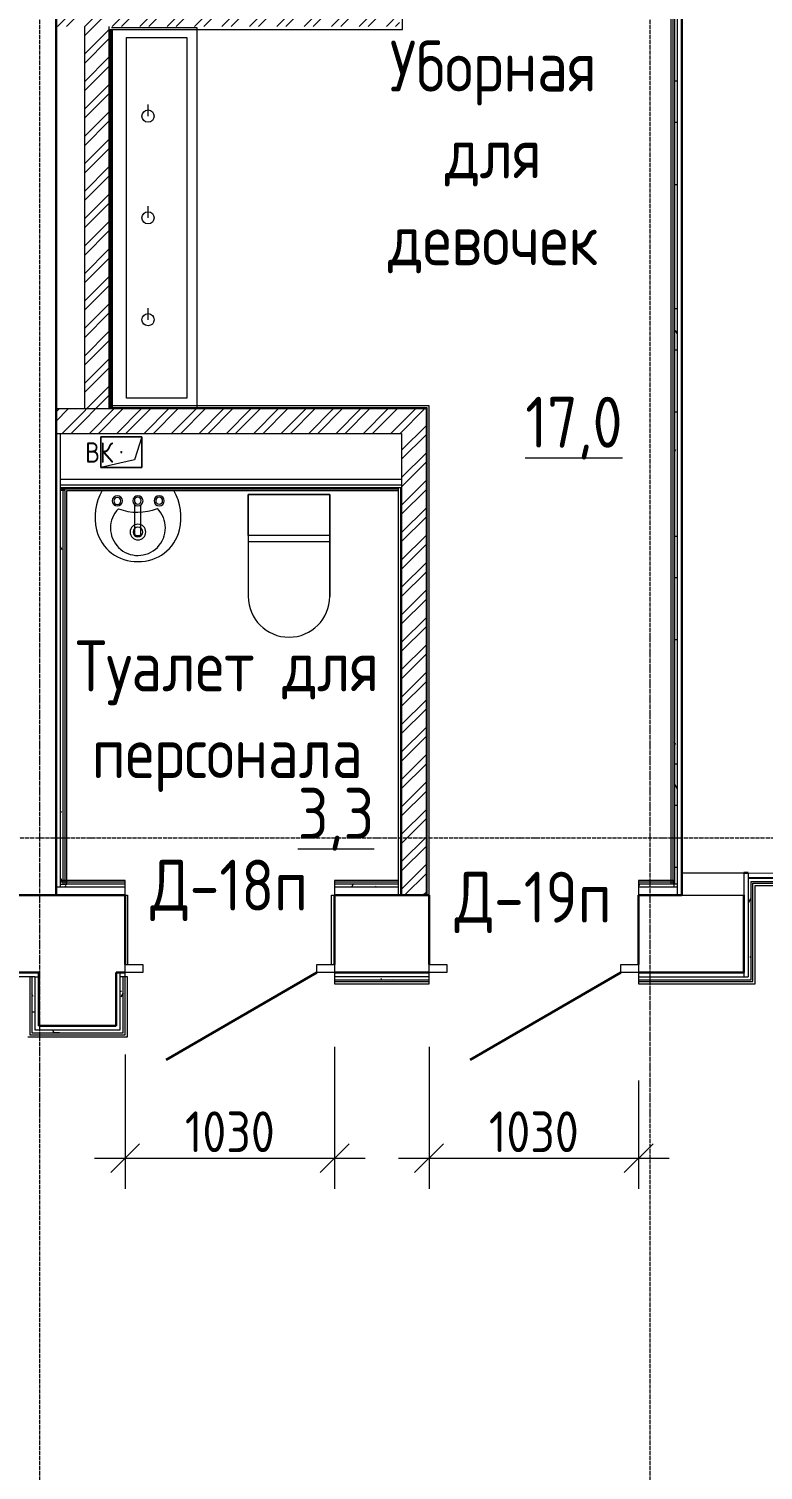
# Model space of a CAD drawing. Header units: millimetres. Extents: x -11345 to 411485, y -9810 to 73012.
# Drawn here: x 39150 to 42759, y 9841 to 16919 of the extents above; entities that cross this region are included whole.
import ezdxf

# ---------------------------------------------------------------- set-up
doc = ezdxf.new("R2010")
doc.units = ezdxf.units.MM
doc.linetypes.add('ADSK_Линия сетки', pattern=[25, 20, -2.5, 0, -2.5])
for name, color, linetype, lineweight in [('Аннотация', 7, 'Continuous', 18), ('Двери', 7, 'Continuous', 9), ('Марки дверей', 7, 'Continuous', 20), ('Марки помещений', 7, 'Continuous', 20), ('Обобщенные модели', 7, 'Continuous', 18), ('Оси', 253, 'Continuous', 9), ('Перекрытие', 7, 'Continuous', 9), ('Размеры', 7, 'Continuous', 5), ('Сантехника', 7, 'Continuous', 18), ('Стены внутренние', 7, 'Continuous', 18), ('Стены несущие', 7, 'Continuous', 30), ('Стены отделка', 7, 'Continuous', 30), ('Стены штриховка', 7, 'Continuous', 9)]:
    doc.layers.add(name, color=color, linetype=linetype, lineweight=lineweight)
doc.styles.add('GOST Common_2', font='GOST_Common.ttf', dxfattribs={"width": 0.9, "height": 250})
doc.styles.add('GOST Common_5', font='GOST_Common.ttf', dxfattribs={"width": 0.9, "height": 100})
doc.styles.add('GOST Common_7', font='GOST_Common.ttf', dxfattribs={"width": 0.9, "height": 200})
doc.dimstyles.new('ADSK_Основной_2_мм', dxfattribs={"dimscale": 304.8, "dimtxt": 201.142999, "dimasz": 0.463911, "dimexe": 0.492126, "dimexo": 0.492126, "dimgap": 0.098425, "dimtad": 1, "dimrnd": 0.01, "dimdsep": 46, "dimtxsty": 'GOST Common_7', "dimblk1": 'OBLIQUE', "dimblk2": 'OBLIQUE', "dimsah": 1, "dimcen": 0.09, "dimdle": 0.492126, "dimazin": 2, "dimtfac": 1, "dimtdec": 4, "dimtix": 1, "dimtmove": 0, "dimatfit": 3, "dimfxl": 1, "dimtvp": 1, "dimtolj": 1, "dimtzin": 0, "dimlwd": 20, "dimlwe": 20, "dimarcsym": 2})
pattern_1 = [(0, (32053.86, 0), (406.4, 101.6), [33.528, -271.272, 33.528, -271.272, -1625.6]), (0, (32053.86, 0), (406.4, 101.6), [-609.6, 33.528, -576.072, 33.528, -271.272, -711.2]), (0, (32053.86, 0), (406.4, 101.6), [-1524, 33.528, -169.672, 33.528, -474.472]), (120, (32206.26, 50.8), (-291.1882, 301.15272), [33.528, -271.272, 33.528, -271.272, -1625.6]), (120, (32206.26, 50.8), (-291.1882, 301.15272), [-609.6, 33.528, -576.072, 33.528, -271.272, -711.2]), (120, (32206.26, 50.8), (-291.1882, 301.15272), [-1524, 33.528, -169.672, 33.528, -474.472]), (240, (32257.06, 254), (-115.2118, -402.75272), [33.528, -271.272, 33.528, -271.272, -1625.6]), (240, (32257.06, 254), (-115.2118, -402.75272), [-609.6, 33.528, -576.072, 33.528, -271.272, -711.2]), (240, (32257.06, 254), (-115.2118, -402.75272), [-1524, 33.528, -169.672, 33.528, -474.472])]

# ---------------------------------------------------------------- blocks, each defined once
blk = doc.blocks.new('Sink - Cloakroom - 440 x 350mm-V6-План 1-го этажа')
at = {"layer": 'Сантехника'}
for p, q in [((-15, -214.9), (-15, -70.7)), ((15, -214.9), (15, -70.7))]:
    blk.add_line(p, q, dxfattribs=at)
for centre, radius, start, end in [((53.3, -130.8), 264.4, 150.36495, 193.63505), ((-53.3, -130.8), 264.4, 346.36495, 29.63505), ((53.3, -130.8), 264.4, 150.36495, 193.63505), ((-101.3, -50.7), 25, 0, 180), ((-101.3, -50.7), 25, 180, 0), ((-101.3, -50.7), 17, 360, 180), ((-101.3, -50.7), 17, 180, 360), ((0, -50.7), 25, 0, 180), ((0, -50.7), 25, 180, 0), ((-0.8, -49.2), 16.8, 90, 270), ((-0.8, -49.2), 16.8, 270, 90), ((104.3, -50.7), 25, 360, 180), ((104.3, -50.7), 25, 180, 360), ((104.3, -49.7), 17, 360, 180), ((104.3, -49.7), 17, 180, 360), ((-53.3, -130.8), 264.4, 346.36495, 29.63505), ((0, -183.6), 135, 135.46291, 45.05561), ((-1.6, 160.3), 266.6, 249.19864, 291.31988), ((-5.9, -145.1), 203.5, 193.63505, 271.65578), ((-5.9, -145.1), 203.5, 193.63505, 271.65578), ((0, -203.6), 38.6, 360, 180), ((0, -203.6), 38.6, 180, 360), ((0, -203.6), 23.5, 360, 180), ((0, -203.6), 23.5, 180, 360), ((5.9, -145.1), 203.5, 268.34422, 346.36495), ((5.9, -145.1), 203.5, 268.34422, 346.36495)]:
    blk.add_arc(centre, radius, start, end, dxfattribs=at)
blk.add_ellipse((0, -214.9), major_axis=(-15, 0), ratio=0.428525, start_param=0, end_param=3.141593, dxfattribs=at)
blk = doc.blocks.new('АС_Дверь_Однопольная_Алюминиевая - 1030х2200 алюм ост с мат_плёнкой Д19п-3910642-План 1-го этажа')
at = {"layer": 'Двери'}
for p, q in [((-390, -150), (-303, -150)), ((-390, -190), (-390, -150)), ((-303, -190), (-390, -190)), ((-303, -150), (-303, -190)), ((553, -150), (640, -150)), ((553, -190), (553, -150)), ((640, -190), (553, -190)), ((640, -150), (640, -190))]:
    blk.add_line(p, q, dxfattribs=at)
at = {"layer": 'Двери', "lineweight": 30}
blk.add_line((553, -190), (-188.3, -618), dxfattribs=at)
blk = doc.blocks.new('GM_Отверстие прямоугольное _в плите_ - Отверстие-V22-План 1-го этажа')
at = {"layer": 'Обобщенные модели'}
for p, q in [((-101.2, -75), (-101.2, 75)), ((-101.2, 75), (101.2, 75)), ((101.2, 75), (-101.2, 75)), ((-101.2, 75), (-101.2, -75)), ((-63.7, 37.5), (101.2, 75)), ((101.2, 75), (101.2, -75)), ((101.2, -75), (101.2, 75)), ((-101.2, -75), (-63.7, 37.5)), ((101.2, -75), (-101.2, -75)), ((-101.2, -75), (101.2, -75))]:
    blk.add_line(p, q, dxfattribs=at)
for start, end in [(360, 180), (180, 360), (60, 165), (300, 360), (195, 270)]:
    blk.add_arc((0, 0), 2.5, start, end, dxfattribs=at)
blk = doc.blocks.new('ADSK_Умывальник с 3 смесителемями - Умывальник 3-6206144-План 1-го этажа')
at = {"layer": 'Сантехника'}
for p, q in [((935, 0), (935, -420)), ((-885, -370), (-885, -75)), ((-885, -75), (885, -75)), ((885, -75), (885, -370)), ((-500, -180), (-443, -180)), ((0, -180), (57, -180)), ((500, -180), (557, -180)), ((935, -420), (-932.7, -420)), ((885, -370), (-885, -370))]:
    blk.add_line(p, q, dxfattribs=at)
for centre in [(-500, -180), (0, -180), (500, -180)]:
    blk.add_circle(centre, 30, dxfattribs=at)
blk = doc.blocks.new('SND_2D_Унитаз1 - 700x400-V51-План 1-го этажа')
at = {"layer": 'Сантехника'}
for p, q in [((200, 180), (-200, 180)), ((-200, 180), (-200, -320)), ((-200, -20), (-200, 180)), ((-200, 180), (200, 180)), ((200, -320), (200, 180)), ((200, 180), (200, -20)), ((-200, -20), (-200, -320)), ((200, -20), (-200, -20)), ((-200, -50), (200, -50)), ((200, -20), (200, -320))]:
    blk.add_line(p, q, dxfattribs=at)
blk.add_arc((0, -320), 200, 180, 360, dxfattribs=at)
blk.add_arc((0, -320), 200, 180, 360, dxfattribs=at)
blk = doc.blocks.new('АС_Дверь_Однопольная_Алюминиевая - 1030х2200 алюм ост с мат_плёнкой Д18п-3910672-План 1-го этажа')
at = {"layer": 'Двери'}
for p, q in [((-390, -150), (-303, -150)), ((-390, -190), (-390, -150)), ((-303, -190), (-390, -190)), ((-303, -150), (-303, -190)), ((553, -150), (640, -150)), ((553, -190), (553, -150)), ((640, -190), (553, -190)), ((640, -150), (640, -190))]:
    blk.add_line(p, q, dxfattribs=at)
at = {"layer": 'Двери', "lineweight": 30}
blk.add_line((553, -190), (-188.3, -618), dxfattribs=at)
blk = doc.blocks.new('_Oblique')
at = {"color": 0, "linetype": 'ByBlock', "lineweight": -2}
blk.add_line((-0.5, -0.5), (0.5, 0.5), dxfattribs=at)
blk = doc.blocks.new('DIMBLOCK69-План 1-го этажа')
at = {"layer": 'Defpoints', "color": 0, "transparency": 16777216}
for p in [(41117, 12069.7), (42147, 11904.8), (42147, 11372.4)]:
    blk.add_point(p, dxfattribs=at)
at = {"layer": 'Размеры', "color": 0, "transparency": 16777216}
for p, q in [((41117, 11919.7), (41117, 11222.4)), ((42147, 11754.8), (42147, 11222.4)), ((40967, 11372.4), (42297, 11372.4))]:
    blk.add_line(p, q, dxfattribs=at)
at = {"layer": 'Размеры', "color": 0, "transparency": 16777216, "xscale": 141.4, "yscale": 141.4, "zscale": 141.4, "rotation": 180}
blk.add_blockref('_Oblique', (41117, 11372.4), dxfattribs=at)
at = {"layer": 'Размеры', "color": 0, "transparency": 16777216, "xscale": 141.4, "yscale": 141.4, "zscale": 141.4}
blk.add_blockref('_Oblique', (42147, 11372.4), dxfattribs=at)
at = {"layer": 'Размеры', "color": 0, "lineweight": 20, "transparency": 16777216, "insert": (41632, 11502.4), "char_height": 200, "width": 560.473, "attachment_point": 5, "style": 'GOST Common_7'}
blk.add_mtext('\\A1;1030', dxfattribs=at)
blk = doc.blocks.new('DIMBLOCK81-План 1-го этажа')
at = {"layer": 'Defpoints', "color": 0, "transparency": 16777216}
for p in [(40653, 12069.7), (39623, 12032.2), (40653, 11372.4)]:
    blk.add_point(p, dxfattribs=at)
at = {"layer": 'Размеры', "color": 0, "transparency": 16777216}
for p, q in [((40653, 11919.7), (40653, 11222.4)), ((39623, 11882.2), (39623, 11222.4)), ((39473, 11372.4), (40803, 11372.4))]:
    blk.add_line(p, q, dxfattribs=at)
at = {"layer": 'Размеры', "color": 0, "transparency": 16777216, "xscale": 141.4, "yscale": 141.4, "zscale": 141.4, "rotation": 180}
blk.add_blockref('_Oblique', (39623, 11372.4), dxfattribs=at)
at = {"layer": 'Размеры', "color": 0, "transparency": 16777216, "xscale": 141.4, "yscale": 141.4, "zscale": 141.4}
blk.add_blockref('_Oblique', (40653, 11372.4), dxfattribs=at)
at = {"layer": 'Размеры', "color": 0, "lineweight": 20, "transparency": 16777216, "insert": (40138, 11502.4), "char_height": 200, "width": 560.473, "attachment_point": 5, "style": 'GOST Common_7'}
blk.add_mtext('\\A1;1030', dxfattribs=at)
blk = doc.blocks.new('оси')
at = {"layer": 'Оси', "linetype": 'ADSK_Линия сетки'}
for p, q in [((13650, -6855.047), (13650, 23512.013)), ((16650, -6855.047), (16650, 23512.013)), ((-5146.135, 15100), (62505.288, 15100))]:
    blk.add_line(p, q, dxfattribs=at)

msp = doc.modelspace()

# ---------------------------------------------------------------- hatches: boundary and pattern name
at = {"layer": 'Стены внутренние', "lineweight": 9}
h = msp.add_hatch(dxfattribs=at)
h.set_pattern_fill('FP_12', color=256, style=0, pattern_type=2)
h.set_pattern_definition(pattern_1)
h.paths.add_polyline_path([(42323.86393, 12995.28281), (42338.86393, 12995.28281), (42338.46601, 20065.15884), (42323.86393, 20065.15884), (42323.86393, 13376.89884)])
h = msp.add_hatch(dxfattribs=at)
h.set_pattern_fill('FP_12', color=256, style=0, pattern_type=2)
h.set_pattern_definition(pattern_1)
h.paths.add_polyline_path([(39303.86393, 12718.78281), (39318.86393, 12718.78281), (39318.86393, 14651.04992), (39303.86393, 14651.04992), (39303.86393, 13376.89884)])
h = msp.add_hatch(dxfattribs=at)
h.set_pattern_fill('FP_12', color=256, style=0, pattern_type=2)
h.set_pattern_definition(pattern_1)
h.paths.add_polyline_path([(42338.86393, 12720.28281), (42338.86393, 12995.28281), (42323.86393, 12995.28281), (42323.86393, 12720.28281), (42329.27209, 12720.28281)])
h = msp.add_hatch(dxfattribs=at)
h.set_pattern_fill('FP_12', color=256, style=0, pattern_type=2)
h.set_pattern_definition(pattern_1)
h.paths.add_polyline_path([(42684.60748, 12263.78281), (42699.60748, 12264.79718), (42699.60748, 12746.68736), (42684.60748, 12746.68736), (42684.60748, 12264.36245)])
h = msp.add_hatch(dxfattribs=at)
h.set_pattern_fill('FP_12', color=256, style=0, pattern_type=2)
h.set_pattern_definition(pattern_1)
h.paths.add_polyline_path([(43261.58565, 12731.68736), (43948.58719, 12731.68736), (43948.61771, 12746.68736), (42699.60748, 12746.68736), (42699.60748, 12731.68736), (42818.86364, 12731.68736)])
h.paths.add_polyline_path([(45900.55059, 12731.68736), (46162.10748, 12731.68736), (46162.10748, 12744.88888), (45078.62087, 12746.68736), (45078.66155, 12731.68736), (45773.86402, 12731.68736)])
h = msp.add_hatch(dxfattribs=at)
h.set_pattern_fill('FP_12', color=256, style=0, pattern_type=2)
h.set_pattern_definition(pattern_1)
h.paths.add_polyline_path([(39327.86393, 12703.78281), (39623.0451, 12703.78281), (39623.0451, 12718.78281), (39303.86393, 12718.78281), (39303.86393, 12703.78281), (39318.86393, 12703.78281)])
h.paths.add_polyline_path([(40953.86393, 12703.78281), (40953.86393, 12718.78281), (40653.0451, 12718.78281), (40653.0451, 12703.78281)])
h = msp.add_hatch(dxfattribs=at)
h.set_pattern_fill('FP_12', color=256, style=0, pattern_type=2)
h.set_pattern_definition(pattern_1)
h.paths.add_polyline_path([(42322.36393, 12703.78281), (42322.36393, 12718.78281), (42147.0451, 12718.78281), (42147.0451, 12703.78281), (42205.99968, 12703.78281)])
h = msp.add_hatch(dxfattribs=at)
h.set_pattern_fill('FP_12', color=256, style=0, pattern_type=2)
h.set_pattern_definition(pattern_1)
h.paths.add_polyline_path([(39179.46918, 11988.112), (39179.46918, 12263.78281), (39164.46918, 12263.78281), (39164.46918, 11988.112)])
h = msp.add_hatch(dxfattribs=at)
h.set_pattern_fill('FP_12', color=256, style=0, pattern_type=2)
h.set_pattern_definition(pattern_1)
h.paths.add_polyline_path([(39614.46918, 12003.112), (39614.46918, 12263.78281), (39599.46918, 12263.78281), (39599.46918, 12003.112)])
h = msp.add_hatch(dxfattribs=at)
h.set_pattern_fill('FP_12', color=256, style=0, pattern_type=2)
h.set_pattern_definition(pattern_1)
h.paths.add_polyline_path([(42613.75202, 12248.78281), (42699.60748, 12248.78281), (42699.60748, 12263.78281), (42147.0451, 12263.78281), (42147.0451, 12248.78281), (42611.56596, 12248.78281)])
h.paths.add_polyline_path([(41092.0451, 12248.78281), (41117.0451, 12248.78281), (41117.0451, 12263.78281), (40653.0451, 12263.78281), (40653.0451, 12248.78281), (40953.86393, 12248.78281)])
h = msp.add_hatch(dxfattribs=at)
h.set_pattern_fill('FP_12', color=256, style=0, pattern_type=2)
h.set_pattern_definition(pattern_1)
h.paths.add_polyline_path([(39579.46918, 11988.112), (39614.46918, 11988.112), (39614.46918, 12003.112), (39179.46918, 12003.112), (39179.68804, 11988.112), (39567.03474, 11988.112)])
at = {"layer": 'Стены штриховка'}
h = msp.add_hatch(dxfattribs=at)
h.set_pattern_fill('ANSI32', color=256, scale=10)
h.paths.add_polyline_path([(40972.19423, 17050.22422), (39523.86393, 17050.22422), (39523.86393, 17050.23936), (39283.86393, 17050.23936), (39283.86393, 16930.22422), (39423.86393, 16930.22422), (39423.86393, 15051.80063), (39543.86393, 15051.80063), (39543.86393, 16930.22422), (40972.19423, 16930.22422)])
h.paths.add_polyline_path([(41102.0451, 15051.80063), (39283.86393, 15051.80063), (39283.86393, 14931.80063), (40982.0451, 14931.80063), (40982.0451, 12945), (41102.0451, 12945)])
h.paths.add_polyline_path([(41102.0451, 12945), (40982.0451, 12945), (40982.0451, 12663.78281), (41102.0451, 12663.78281)])

# ---------------------------------------------------------------- linework, layer by layer
at = {"layer": 'Перекрытие'}
for p, q in [((39623.0451, 12663.78281), (39634.46918, 12663.78281)), ((39634.46918, 12663.78281), (39634.46918, 12323.78281)), ((40638.0451, 12663.78281), (40653.0451, 12663.78281)), ((40638.0451, 12323.78281), (40638.0451, 12663.78281))]:
    msp.add_line(p, q, dxfattribs=at)
at = {"layer": 'Стены внутренние'}
msp.add_line((39558.86393, 16915.24219), (39558.86393, 15051.80063), dxfattribs=at)
at = {"layer": 'Стены внутренние', "color": 8, "true_color": 0x7f7f7f}
for p, q in [((42358.86393, 12773.78281), (42663.86393, 12773.78281)), ((42358.86393, 12663.78281), (42663.86393, 12663.78281))]:
    msp.add_line(p, q, dxfattribs=at)
at = {"layer": 'Стены несущие'}
for p, q in [((39283.86393, 12663.78281), (39283.86393, 20102.52494)), ((42358.86393, 20102.52494), (42358.86393, 12663.78281)), ((42664.60748, 12773.78281), (42684.60748, 12773.78281)), ((39623.0451, 12663.78281), (38549.46918, 12663.78281)), ((39623.0451, 12323.78281), (39623.0451, 12663.78281)), ((40653.0451, 12663.78281), (40653.0451, 12323.78281)), ((40653.0451, 12663.78281), (41117.0451, 12663.78281)), ((41117.0451, 12323.78281), (41117.0451, 12663.78281)), ((42147.0451, 12663.78281), (42147.0451, 12323.78281)), ((42147.0451, 12663.78281), (42358.86393, 12663.78281)), ((42664.60748, 12283.78281), (42664.60748, 12663.78281)), ((38549.46918, 12283.78281), (39199.46918, 12283.78281)), ((39199.46918, 12283.78281), (39199.46918, 12023.112)), ((39579.46918, 12023.112), (39579.46918, 12283.78281)), ((39623.0451, 12283.78281), (39579.46918, 12283.78281)), ((41117.0451, 12283.78281), (40653.0451, 12283.78281)), ((42147.0451, 12283.78281), (42664.60748, 12283.78281)), ((39199.46918, 12023.112), (39579.46918, 12023.112))]:
    msp.add_line(p, q, dxfattribs=at)
at = {"layer": 'Стены отделка', "lineweight": 9}
for p, q in [((42305.86393, 20065.15884), (42305.86393, 12720.28281)), ((42338.86393, 12663.78281), (42338.86393, 20081.65884)), ((40987.19423, 16915.22422), (40987.19423, 17065.23936)), ((39423.86393, 16930.22422), (39423.86393, 15051.80063)), ((39543.86393, 16915.22422), (40987.19423, 16915.22422)), ((39555.86393, 15051.80063), (39555.86393, 16915.22422)), ((41117.0451, 15066.80063), (39543.86393, 15066.80063)), ((41102.0451, 15051.80063), (41102.0451, 12663.78281)), ((41117.0451, 12663.78281), (41117.0451, 15066.80063)), ((39283.86393, 14931.80063), (40982.0451, 14931.80063)), ((39303.86393, 14931.80063), (39303.86393, 12703.78281)), ((40982.0451, 14931.80063), (40982.0451, 12663.78281)), ((40978.86393, 14706.04992), (39303.86393, 14706.04992)), ((39303.86393, 14666.04992), (40978.86393, 14666.04992)), ((40967.0451, 12663.78281), (40967.0451, 14666.04992)), ((39336.86393, 14651.04992), (40963.86393, 14651.04992)), ((39336.86393, 12718.78281), (39336.86393, 14651.04992)), ((42664.60748, 12773.78281), (42664.60748, 12263.78281)), ((42684.60748, 12773.78281), (42684.60748, 12263.78281)), ((43948.61771, 12746.68736), (42684.60748, 12746.68736)), ((39303.86393, 12703.78281), (39283.86393, 12703.78281)), ((39623.0451, 12736.78281), (39303.86393, 12736.78281)), ((39303.86393, 12718.78281), (39336.86393, 12718.78281)), ((39623.0451, 12663.78281), (39623.0451, 12736.78281)), ((40653.0451, 12736.78281), (40653.0451, 12663.78281)), ((40967.0451, 12736.78281), (40653.0451, 12736.78281)), ((42147.0451, 12736.78281), (42147.0451, 12663.78281)), ((42322.36393, 12736.78281), (42147.0451, 12736.78281)), ((42305.86393, 12720.28281), (42338.86393, 12720.28281)), ((42322.36393, 12703.78281), (42322.36393, 12736.78281)), ((42338.86393, 12703.78281), (42322.36393, 12703.78281)), ((42719.60748, 12228.78281), (42719.60748, 12711.68736)), ((42719.60748, 12711.68736), (43948.54651, 12711.68736)), ((39179.46918, 12263.78281), (39199.46918, 12263.78281)), ((39179.46918, 12263.78281), (39179.46918, 12003.112)), ((39599.46918, 12003.112), (39599.46918, 12283.78281)), ((39634.46918, 12263.78281), (39599.46918, 12263.78281)), ((39623.0451, 12263.78281), (39623.0451, 12283.78281)), ((39634.46918, 11968.112), (39634.46918, 12263.78281)), ((40653.0451, 12283.78281), (40653.0451, 12228.78281)), ((41117.0451, 12263.78281), (41092.0451, 12263.78281)), ((41117.0451, 12228.78281), (41117.0451, 12283.78281)), ((42147.0451, 12283.78281), (42147.0451, 12228.78281)), ((42664.60748, 12263.78281), (42684.60748, 12263.78281)), ((40653.0451, 12228.78281), (41117.0451, 12228.78281)), ((42147.0451, 12228.78281), (42719.60748, 12228.78281)), ((39144.46918, 11968.112), (39634.46918, 11968.112)), ((39179.46918, 12003.112), (39599.46918, 12003.112))]:
    msp.add_line(p, q, dxfattribs=at)
msp.add_lwpolyline([(43948.66389, 12769.39155), (42684.62782, 12771.92344), (42684.58714, 12751.92348), (43948.62321, 12749.39159)], dxfattribs=at)
at = {"layer": 'Стены штриховка'}
for p, q in [((42314.86393, 20065.15884), (42314.86393, 12720.28281)), ((42323.86393, 20065.15884), (42323.86393, 12720.28281)), ((39543.86393, 16930.22422), (39543.86393, 15051.80063)), ((39549.86393, 15051.80063), (39549.86393, 16915.22422)), ((41102.0451, 15051.80063), (39283.86393, 15051.80063)), ((41108.0451, 15057.80063), (39543.86393, 15057.80063)), ((41108.0451, 12663.78281), (41108.0451, 15057.80063)), ((39303.86393, 14679.04992), (40978.86393, 14679.04992)), ((39303.86393, 14660.04992), (40963.86393, 14660.04992)), ((40976.0451, 14666.04992), (40976.0451, 12663.78281)), ((39327.86393, 14651.04992), (39303.86393, 14651.04992)), ((39318.86393, 12718.78281), (39318.86393, 14651.04992)), ((39327.86393, 12718.78281), (39327.86393, 14651.04992)), ((39623.0451, 12727.78281), (39303.86393, 12727.78281)), ((39623.0451, 12703.78281), (39303.86393, 12703.78281)), ((39623.0451, 12718.78281), (39336.86393, 12718.78281)), ((40967.0451, 12727.78281), (40653.0451, 12727.78281)), ((40967.0451, 12718.78281), (40653.0451, 12718.78281)), ((40967.0451, 12703.78281), (40653.0451, 12703.78281)), ((42322.36393, 12727.78281), (42147.0451, 12727.78281)), ((42322.36393, 12718.78281), (42147.0451, 12718.78281)), ((42322.36393, 12703.78281), (42147.0451, 12703.78281)), ((42699.60748, 12248.78281), (42699.60748, 12731.68736)), ((42699.60748, 12731.68736), (43948.58719, 12731.68736)), ((42708.60748, 12239.78281), (42708.60748, 12722.68736)), ((42708.60748, 12722.68736), (43948.56889, 12722.68736)), ((39179.46918, 12263.78281), (37779.86393, 12263.78281)), ((39155.46918, 12263.78281), (39155.46918, 11979.112)), ((39164.46918, 12263.78281), (39164.46918, 11988.112)), ((39614.46918, 11988.112), (39614.46918, 12263.78281)), ((39623.46918, 11979.112), (39623.46918, 12263.78281)), ((41092.0451, 12263.78281), (40653.0451, 12263.78281)), ((40653.0451, 12248.78281), (41117.0451, 12248.78281)), ((42147.0451, 12263.78281), (42664.60748, 12263.78281)), ((42147.0451, 12248.78281), (42699.60748, 12248.78281)), ((40653.0451, 12239.78281), (41117.0451, 12239.78281)), ((42147.0451, 12239.78281), (42708.60748, 12239.78281)), ((39155.46918, 11979.112), (39623.46918, 11979.112)), ((39164.46918, 11988.112), (39614.46918, 11988.112))]:
    msp.add_line(p, q, dxfattribs=at)

# ---------------------------------------------------------------- block references
msp.add_blockref('оси', (25553.42928, -2155))
at = {"layer": 'Двери'}
for name, p in [('АС_Дверь_Однопольная_Алюминиевая - 1030х2200 алюм ост с мат_плёнкой Д18п-3910672-План 1-го этажа', (40013.0451, 12473.78281)), ('АС_Дверь_Однопольная_Алюминиевая - 1030х2200 алюм ост с мат_плёнкой Д19п-3910642-План 1-го этажа', (41507.0451, 12473.78281))]:
    msp.add_blockref(name, p, dxfattribs=at)
at = {"layer": 'Обобщенные модели', "rotation": 180}
msp.add_blockref('GM_Отверстие прямоугольное _в плите_ - Отверстие-V22-План 1-го этажа', (39605.05811, 14840.10546), dxfattribs=at)
at = {"layer": 'Сантехника', "rotation": 89.99999999999945}
msp.add_blockref('ADSK_Умывальник с 3 смесителемями - Умывальник 3-6206144-План 1-го этажа', (39555.86393, 15990.22422), dxfattribs=at)
at = {"layer": 'Сантехника'}
for name, p in [('Sink - Cloakroom - 440 x 350mm-V6-План 1-го этажа', (39686.36393, 14651.04992)), ('SND_2D_Унитаз1 - 700x400-V51-План 1-го этажа', (40428.86393, 14451.04992))]:
    msp.add_blockref(name, p, dxfattribs=at)

# ---------------------------------------------------------------- texts
at = {"layer": 'Аннотация', "color": 251, "lineweight": 9, "true_color": 0x4b4b4b, "insert": (39427.1173, 14887.99686), "char_height": 100, "width": 156.348, "attachment_point": 1, "line_spacing_factor": 1.022766, "style": 'GOST Common_5'}
msp.add_mtext('\\pxt3.6,7.2,10.8,14.4,18,21.6,25.2,28.8,32.4,36,39.6,43.2,46.8,50.4,54,57.6,61.2,64.8,68.4,72,75.6,79.2,82.8,86.4,90,93.6,97.2,100.8,104.4,108,111.6,115.2;{ВК}', dxfattribs=at)
at = {"layer": 'Марки дверей', "lineweight": 9, "char_height": 250, "width": 803.7, "attachment_point": 5, "line_spacing_factor": 1.022766, "style": 'GOST Common_2'}
for s, insert in [('\\pxqc,t1.8,3.6,5.4,7.2,9,10.8,12.6,14.4,16.2,18,19.8,21.6,23.4,25.2,27,28.8,30.6,32.4,34.2,36,37.8,39.6,41.4,43.2,45,46.8,48.6,50.4,52.2,54,55.8,57.6;{Д-18п}', (40134.4377, 12687.63451)), ('\\pxqc,t1.8,3.6,5.4,7.2,9,10.8,12.6,14.4,16.2,18,19.8,21.6,23.4,25.2,27,28.8,30.6,32.4,34.2,36,37.8,39.6,41.4,43.2,45,46.8,48.6,50.4,52.2,54,55.8,57.6;{Д-19п}', (41628.4377, 12628.4925))]:
    msp.add_mtext(s, dxfattribs=dict(at, insert=insert))
at = {"layer": 'Марки помещений', "lineweight": 9, "char_height": 250, "attachment_point": 5, "line_spacing_factor": 1.022766, "style": 'GOST Common_2'}
for s, insert, width in [('\\pxqc,t1.8,3.6,5.4,7.2,9,10.8,12.6,14.4,16.2,18,19.8,21.6,23.4,25.2,27,28.8,30.6,32.4,34.2,36,37.8,39.6,41.4,43.2,45,46.8,48.6,50.4,52.2,54,55.8,57.6;Уборная для девочек', (41432.2826, 16289.27388), 1502.6470399), ('\\pxqc,t1.8,3.6,5.4,7.2,9,10.8,12.6,14.4,16.2,18,19.8,21.6,23.4,25.2,27,28.8,30.6,32.4,34.2,36,37.8,39.6,41.4,43.2,45,46.8,48.6,50.4,52.2,54,55.8,57.6;{\\L17,0}', (41828.9482, 14957.51859), 518.4), ('\\pxqc,t1.8,3.6,5.4,7.2,9,10.8,12.6,14.4,16.2,18,19.8,21.6,23.4,25.2,27,28.8,30.6,32.4,34.2,36,37.8,39.6,41.4,43.2,45,46.8,48.6,50.4,52.2,54,55.8,57.6;Туалет для персонала', (40125.30884, 13543.04701), 2062.6606329), ('\\pxqc,t1.8,3.6,5.4,7.2,9,10.8,12.6,14.4,16.2,18,19.8,21.6,23.4,25.2,27,28.8,30.6,32.4,34.2,36,37.8,39.6,41.4,43.2,45,46.8,48.6,50.4,52.2,54,55.8,57.6;{\\L3,3}', (40659.63761, 13036.8499), 405)]:
    msp.add_mtext(s, dxfattribs=dict(at, insert=insert, width=width))

# ---------------------------------------------------------------- dimensions: what is measured, and where the dimension line sits
at = {"layer": 'Размеры', "lineweight": 20}
for base, p1, p2, override, picture, middle in [((40653.0451, 11372.37839), (39623.0451, 12032.20649), (40653.0451, 12069.73121), {"dimpost": '<>', "dimfxl": 1030.683319, "dimlwd": 65535, "dimlwe": 65535}, 'DIMBLOCK81-План 1-го этажа', (40138.0451, 11502.37839)), ((42147.0451, 11372.37839), (41117.0451, 12069.73121), (42147.0451, 11904.774), {"dimpost": '<>', "dimfxl": 1043.125536, "dimlwd": 65535, "dimlwe": 65535}, 'DIMBLOCK69-План 1-го этажа', (41632.0451, 11502.37839))]:
    dim = msp.add_linear_dim(base=base, p1=p1, p2=p2, dimstyle='ADSK_Основной_2_мм', override=override, dxfattribs=at)
    dim.commit()
    dim.dimension.update_dxf_attribs({"geometry": picture, "text_midpoint": middle})

doc.saveas('drawing.dxf')
